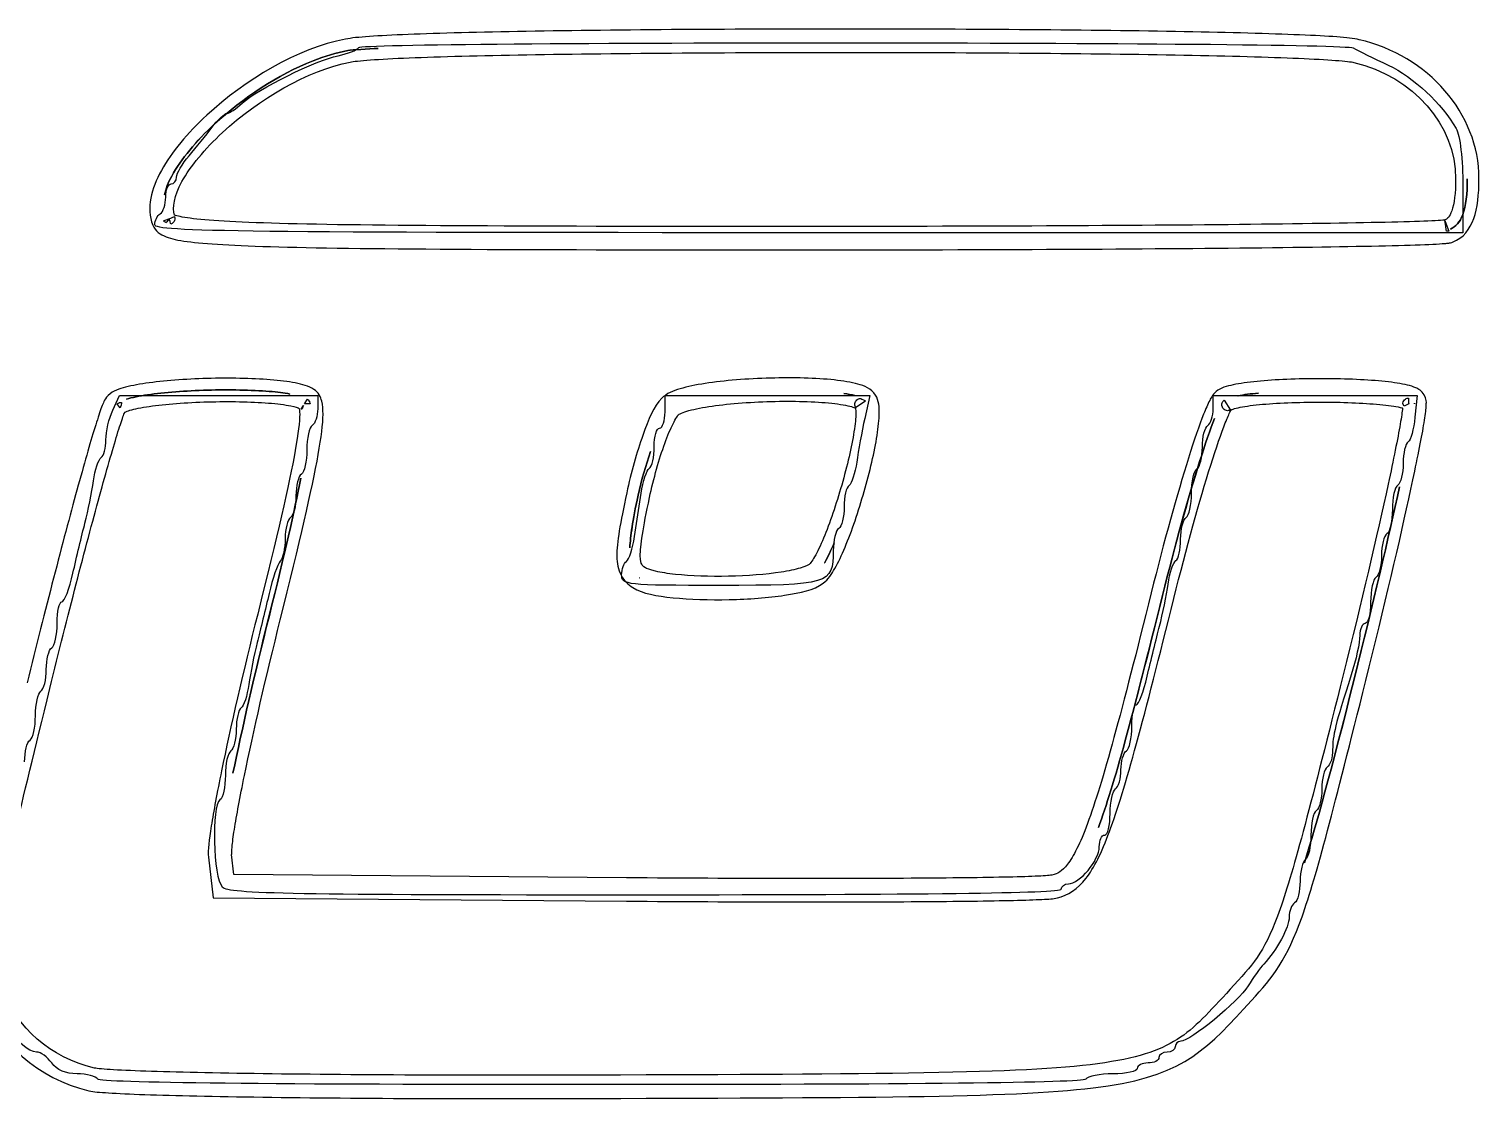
# Model space of a CAD drawing. Extents: x 2 to 137, y 5 to 30.
# Drawn here: x 104.2 to 137.05, y 5.36 to 29.61 of the extents above; entities that cross this region are included whole.
import ezdxf

# ---------------------------------------------------------------- set-up
doc = ezdxf.new("R2010")
doc.units = 0
doc.layers.get('0').update_dxf_attribs({"linetype": 'CONTINUOUS'})

msp = doc.modelspace()

# ---------------------------------------------------------------- linework, layer by layer
at = {"color": 7}
for p, q in [((122.945467, 29.610079), (122.945467, 29.610077)), ((112.117188, 29.172376), (112.117188, 29.172376)), ((122.945467, 29.080912), (122.945467, 29.080907)), ((136.689499, 26.041537), (136.689499, 24.99466)), ((136.789583, 26.218038), (136.789583, 26.218038)), ((107.253402, 25.263574), (107.374325, 25.310083)), ((107.37696, 25.311104), (107.500415, 25.358659)), ((107.50822, 25.303353), (107.5015, 25.269246)), ((107.50822, 25.326091), (107.508749, 25.316273)), ((107.508749, 25.316273), (107.50822, 25.303353)), ((107.054793, 25.171852), (107.054793, 25.171851)), ((107.445691, 25.199999), (107.41882, 25.187598)), ((107.492715, 25.250125), (107.445691, 25.199999)), ((107.5015, 25.269246), (107.492715, 25.250125)), ((136.689499, 24.99466), (121.872147, 24.99466)), ((136.27952, 25.268724), (136.279538, 25.268742)), ((136.279538, 25.268742), (136.371005, 25.031547)), ((108.239412, 21.691175), (108.239388, 21.691171)), ((121.000882, 21.699966), (121.000882, 21.699966)), ((108.246622, 21.426588), (108.246622, 21.426588)), ((108.246622, 21.426588), (108.246622, 21.426588)), ((132.058593, 21.360428), (132.058606, 21.360442)), ((106.101811, 20.972804), (106.255518, 21.303774)), ((106.255518, 21.303774), (108.49964, 21.304726)), ((106.263289, 21.149086), (106.263281, 21.149097)), ((108.253882, 21.162005), (108.253858, 21.162009)), ((108.49964, 21.304726), (110.743762, 21.305679)), ((110.372596, 20.999237), (110.422716, 21.077786)), ((110.445531, 21.114463), (110.514186, 21.222479)), ((110.555553, 21.175971), (110.555527, 21.175971)), ((110.743762, 21.305679), (110.743762, 21.005522)), ((118.613558, 20.936796), (118.613558, 21.305693)), ((118.613558, 21.305693), (120.933393, 21.305693)), ((120.933393, 21.305693), (123.25323, 21.305693)), ((121.015339, 21.170804), (121.015353, 21.170803)), ((122.664358, 21.351646), (122.664347, 21.351658)), ((123.15734, 21.17597), (122.932547, 21.037477)), ((123.046233, 21.235932), (123.046236, 21.235915)), ((123.25323, 21.305693), (123.136761, 20.783089)), ((131.033083, 21.005522), (131.033083, 21.305679)), ((131.033083, 21.305679), (133.341938, 21.305679)), ((131.279262, 21.200246), (131.420854, 20.977004)), ((131.281868, 21.201784), (131.281908, 21.201807)), ((133.341938, 21.305679), (135.65079, 21.305679)), ((135.360214, 21.063832), (135.331274, 21.119125)), ((135.453218, 21.247799), (135.453231, 21.2478)), ((135.595328, 21.113439), (135.595857, 21.13101)), ((135.65079, 21.305679), (135.603811, 20.813046)), ((123.465849, 20.902587), (123.465849, 20.903116)), ((131.060216, 20.782196), (131.060216, 20.782196)), ((118.280635, 20.033919), (118.280635, 20.033919)), ((110.361738, 19.430339), (110.361738, 19.430339)), ((117.92426, 18.107816), (118.073202, 19.093083)), ((135.253759, 19.238102), (135.253759, 19.238102)), ((122.447809, 17.970996), (122.447823, 17.970996)), ((117.522543, 17.66352), (117.522543, 17.662991)), ((117.629834, 17.240571), (117.629834, 17.240571)), ((118.028971, 17.177246), (118.028971, 17.177246)), ((108.269371, 10.840675), (108.375826, 9.923935)), ((108.847128, 10.448968), (108.79442, 10.90217)), ((117.741676, 10.377137), (108.847128, 10.448968)), ((108.375826, 9.923935), (117.737528, 9.847971)), ((105.763655, 5.812015), (105.763655, 5.812028))]:
    msp.add_line(p, q, dxfattribs=at)
for points in [[(122.945467, 29.610077), (120.268897, 29.611373), (117.58486, 29.593887), (115.469956, 29.55685)], [(130.374472, 29.549618), (128.290688, 29.588704), (125.622037, 29.608774), (122.945467, 29.610079)], [(111.37718, 29.3827), (110.273753, 29.169524), (109.100205, 28.460143), (108.229569, 27.655158)], [(112.795698, 29.48657), (112.094036, 29.458268), (111.622433, 29.430082), (111.37718, 29.3827)], [(111.67582, 29.191373), (111.767011, 29.338926), (133.927503, 29.330891), (134.201117, 29.183205)], [(115.469956, 29.55685), (114.412488, 29.538332), (113.497667, 29.514885), (112.795698, 29.48657)], [(132.990849, 29.476754), (132.312045, 29.505756), (131.416372, 29.530074), (130.374472, 29.549618)], [(134.335986, 29.369267), (134.105433, 29.422471), (133.669122, 29.447774), (132.990849, 29.476754)], [(137.054167, 26.218038), (137.054167, 27.69898), (135.903176, 29.007616), (134.335986, 29.369267)], [(109.03494, 27.931272), (109.374517, 28.247636), (110.715629, 28.911392), (111.207442, 29.006506)], [(110.639759, 28.888673), (110.905348, 28.993154), (111.170514, 29.073572), (111.427824, 29.123284)], [(111.427308, 29.122767), (111.169987, 29.073054), (110.905322, 28.993142), (110.639759, 28.888673)], [(111.207442, 29.006506), (111.428649, 29.049287), (111.639419, 29.132477), (111.67582, 29.191373)], [(112.117188, 29.172376), (111.884648, 29.15585), (111.527069, 29.14204), (111.427308, 29.122767)], [(111.427824, 29.123284), (111.527235, 29.14249), (111.884621, 29.155947), (112.117188, 29.172376)], [(111.477949, 28.863355), (111.619787, 28.890756), (112.122056, 28.929895), (112.816886, 28.957922)], [(112.816886, 28.957922), (113.512044, 28.985962), (114.423722, 29.009209), (115.47874, 29.027686)], [(115.47874, 29.027686), (117.588742, 29.064638), (120.271392, 29.082216), (122.945467, 29.080912)], [(122.945467, 29.080907), (125.619542, 29.07961), (128.285923, 29.059439), (130.364653, 29.020446)], [(130.364653, 29.020446), (131.404032, 29.000948), (132.296591, 28.97679), (132.968111, 28.948098)], [(132.968111, 28.948098), (133.303592, 28.933766), (133.58821, 28.917338), (133.803718, 28.900556)], [(134.201117, 29.183205), (134.318552, 29.119817), (134.677822, 28.943832), (134.999492, 28.792127)], [(110.639759, 28.888673), (109.843065, 28.575264), (109.039385, 28.043331), (108.409404, 27.460853)], [(108.409404, 27.460853), (109.039382, 28.043327), (109.842991, 28.57523), (110.639759, 28.888673)], [(108.589239, 27.266553), (109.397305, 28.01369), (110.525515, 28.679349), (111.477949, 28.863355)], [(133.803718, 28.900556), (134.019229, 28.883774), (134.173246, 28.864453), (134.216098, 28.854564)], [(134.216098, 28.854564), (135.565983, 28.543065), (136.525, 27.421766), (136.525, 26.218038)], [(134.999492, 28.792127), (135.563676, 28.526051), (136.21612, 27.916729), (136.535792, 27.357368)], [(108.687674, 27.699903), (108.74208, 27.699903), (108.898351, 27.804019), (109.03494, 27.931272)], [(108.229569, 27.655158), (107.794216, 27.252629), (107.435179, 26.825328), (107.204825, 26.406655)], [(108.352418, 27.385198), (108.482403, 27.558286), (108.633268, 27.699903), (108.687674, 27.699903)], [(107.436335, 26.27953), (107.647092, 26.662582), (107.98946, 27.072573), (108.409404, 27.460853)], [(108.409404, 27.460853), (107.989455, 27.072568), (107.647629, 26.662107), (107.436854, 26.279013)], [(107.668364, 26.151892), (107.859005, 26.498389), (108.185167, 26.89295), (108.589239, 27.266553)], [(107.83152, 26.739629), (107.988031, 26.921604), (108.222436, 27.21211), (108.352418, 27.385198)], [(136.535792, 27.357368), (136.625661, 27.200117), (136.689499, 26.653617), (136.689499, 26.041537)], [(107.546807, 26.255057), (107.546889, 26.339596), (107.675011, 26.557653), (107.83152, 26.739629)], [(107.204825, 26.406655), (106.974659, 25.988313), (106.857924, 25.555376), (107.006387, 25.168487)], [(107.271489, 25.851649), (107.310465, 25.989636), (107.353875, 26.129652), (107.436335, 26.27953)], [(107.436854, 26.279013), (107.354328, 26.129019), (107.310552, 25.989506), (107.271489, 25.851649)], [(107.300726, 25.801194), (107.300726, 25.96628), (107.356058, 26.10135), (107.423691, 26.10135)], [(107.423691, 26.10135), (107.491321, 26.10135), (107.546722, 26.170519), (107.546807, 26.255057)], [(107.499383, 25.395349), (107.451297, 25.561936), (107.488561, 25.8251), (107.668364, 26.151892)], [(136.525, 26.218038), (136.525, 25.890175), (136.489522, 25.643986), (136.436634, 25.494051)], [(136.685713, 25.406201), (136.755391, 25.603729), (136.789583, 25.871941), (136.789583, 26.218038)], [(136.789583, 26.218038), (136.789583, 25.872024), (136.755857, 25.603069), (136.686232, 25.405684)], [(136.935311, 25.317834), (137.020604, 25.559637), (137.054167, 25.855278), (137.054167, 26.218038)], [(107.177758, 25.42504), (107.245391, 25.466838), (107.300726, 25.636107), (107.300726, 25.801194)], [(107.054793, 25.171851), (107.054793, 25.269307), (107.110128, 25.383241), (107.177758, 25.42504)], [(107.374325, 25.310083), (107.371071, 25.305797), (107.323221, 25.243278), (107.307145, 25.222233)], [(107.41882, 25.187598), (107.41882, 25.187598), (107.377989, 25.308081), (107.37696, 25.311104)], [(107.856983, 25.320935), (107.673166, 25.345727), (107.55299, 25.375063), (107.499383, 25.395349)], [(107.500415, 25.358659), (107.500523, 25.358368), (107.500288, 25.358491), (107.500415, 25.35813)], [(107.500415, 25.35813), (107.500944, 25.356542), (107.503061, 25.349832), (107.503061, 25.349861)], [(107.503061, 25.349861), (107.50305, 25.349891), (107.50822, 25.326073), (107.50822, 25.326091)], [(109.880633, 25.204146), (108.862982, 25.231857), (108.227302, 25.27099), (107.856983, 25.320935)], [(136.436634, 25.494051), (136.383898, 25.344553), (136.336963, 25.306805), (136.279538, 25.283728)], [(136.405112, 25.071855), (136.522201, 25.133235), (136.624549, 25.232803), (136.685713, 25.406201)], [(136.686232, 25.405684), (136.624912, 25.231858), (136.52305, 25.133449), (136.405112, 25.071855)], [(136.466088, 24.784534), (136.693981, 24.871985), (136.849123, 25.073503), (136.935311, 25.317834)], [(107.006387, 25.168487), (107.06036, 25.027837), (107.185275, 24.948979), (107.308695, 24.901837)], [(121.872147, 24.99466), (109.05286, 24.99466), (107.054793, 25.018555), (107.054793, 25.171852)], [(107.307145, 25.222233), (107.293254, 25.236362), (107.259533, 25.247593), (107.253402, 25.263574)], [(121.678361, 25.135417), (115.489678, 25.135417), (111.915985, 25.148723), (109.880633, 25.204146)], [(131.87929, 25.182443), (129.217663, 25.15335), (125.602947, 25.135417), (121.678361, 25.135417)], [(135.075993, 25.233602), (134.303318, 25.21446), (133.210091, 25.196989), (131.87929, 25.182443)], [(135.982914, 25.263575), (135.768514, 25.253325), (135.462322, 25.243173), (135.075993, 25.233602)], [(136.231995, 25.278561), (136.175036, 25.273695), (136.090171, 25.268702), (135.982914, 25.263575)], [(136.279538, 25.283728), (136.267182, 25.282273), (136.253821, 25.280426), (136.231995, 25.278561)], [(136.319826, 25.026361), (136.319826, 25.026361), (136.282692, 25.249768), (136.27952, 25.268724)], [(136.358066, 25.028954), (136.356214, 25.028843), (136.319826, 25.026361), (136.319826, 25.026361)], [(136.359125, 25.028954), (136.3589, 25.028884), (136.358331, 25.029018), (136.358066, 25.028954)], [(136.365316, 25.030515), (136.366374, 25.030806), (136.358966, 25.028928), (136.359125, 25.028954)], [(136.371005, 25.031547), (136.368174, 25.030462), (136.367221, 25.03123), (136.365316, 25.030515)], [(107.308695, 24.901837), (107.431126, 24.855073), (107.581091, 24.824148), (107.786702, 24.796417)], [(107.786702, 24.796417), (108.198838, 24.740832), (108.841233, 24.702886), (109.866163, 24.674978)], [(109.866163, 24.674978), (111.916046, 24.619161), (115.488934, 24.60625), (121.678361, 24.60625)], [(121.678361, 24.60625), (125.604564, 24.60625), (129.221018, 24.624152), (131.885489, 24.653275)], [(131.885489, 24.653275), (133.21773, 24.667835), (134.311295, 24.685184), (135.088395, 24.704435)], [(135.088395, 24.704435), (135.477009, 24.714063), (135.786453, 24.724321), (136.008237, 24.734924)], [(136.008237, 24.734924), (136.118997, 24.740221), (136.207937, 24.745563), (136.276953, 24.751461)], [(136.276953, 24.751461), (136.310859, 24.754358), (136.339921, 24.756922), (136.367388, 24.760763)], [(136.367388, 24.760763), (136.386014, 24.763356), (136.423683, 24.768259), (136.466088, 24.784534)], [(108.239388, 21.691171), (107.739474, 21.677141), (107.2481, 21.640674), (106.853426, 21.583168)], [(109.670331, 21.662753), (109.246395, 21.696936), (108.7393, 21.705206), (108.239412, 21.691175)], [(121.000882, 21.699966), (120.481008, 21.685901), (119.956823, 21.645135), (119.525005, 21.578527)], [(122.445756, 21.657592), (122.033961, 21.701782), (121.520736, 21.714033), (121.000882, 21.699966)], [(133.543799, 21.686004), (133.040287, 21.688015), (132.528678, 21.671057), (132.105127, 21.633294)], [(134.930795, 21.621925), (134.541302, 21.663245), (134.047333, 21.684012), (133.543799, 21.686004)], [(106.338211, 21.477748), (106.202165, 21.437503), (106.061272, 21.395161), (105.958391, 21.264841)], [(106.853426, 21.583168), (106.656105, 21.554416), (106.482584, 21.520455), (106.338211, 21.477748)], [(108.246622, 21.426588), (107.754608, 21.412777), (107.270812, 21.376412), (106.891667, 21.321168)], [(106.891667, 21.321685), (107.270931, 21.376946), (107.75469, 21.41278), (108.246622, 21.426588)], [(108.246622, 21.426588), (108.738583, 21.440397), (109.238235, 21.432287), (109.648604, 21.399199)], [(109.649122, 21.398683), (109.238783, 21.43177), (108.738617, 21.440397), (108.246622, 21.426588)], [(109.648604, 21.399199), (109.827682, 21.384761), (109.979751, 21.363414), (110.116792, 21.339255)], [(110.116792, 21.339255), (109.979748, 21.363298), (109.827915, 21.384266), (109.649122, 21.398683)], [(110.236706, 21.589889), (110.073554, 21.622107), (109.882313, 21.645661), (109.670331, 21.662753)], [(110.65632, 21.445712), (110.536122, 21.522129), (110.397891, 21.558062), (110.236706, 21.589889)], [(110.83667, 21.178028), (110.812964, 21.269388), (110.76319, 21.377766), (110.65632, 21.445712)], [(118.953463, 21.45657), (118.794289, 21.408536), (118.651316, 21.355964), (118.538501, 21.243146)], [(119.525005, 21.578527), (119.309145, 21.54523), (119.116089, 21.505645), (118.953463, 21.45657)], [(122.983191, 21.563024), (122.831913, 21.605908), (122.651441, 21.635519), (122.445756, 21.657592)], [(123.382648, 21.315494), (123.28562, 21.472491), (123.125415, 21.522706), (122.983191, 21.563024)], [(131.137229, 21.424004), (131.030025, 21.356041), (130.989202, 21.262111), (130.952743, 21.191977)], [(131.543922, 21.559396), (131.387413, 21.529168), (131.254971, 21.49865), (131.137229, 21.424004)], [(132.105127, 21.633294), (131.893352, 21.61441), (131.703352, 21.59019), (131.543922, 21.559396)], [(132.058606, 21.360442), (131.885036, 21.343303), (131.720804, 21.323949), (131.594034, 21.299464)], [(131.594537, 21.299967), (131.721357, 21.324462), (131.885351, 21.343341), (132.058593, 21.360428)], [(135.431541, 21.542343), (135.293026, 21.576465), (135.125275, 21.601293), (134.930795, 21.621925)], [(135.623776, 21.478264), (135.564491, 21.505225), (135.500867, 21.525264), (135.431541, 21.542343)], [(135.813946, 21.322718), (135.759031, 21.411571), (135.675576, 21.454708), (135.623776, 21.478264)], [(105.889145, 21.140817), (105.871814, 21.101075), (105.854048, 21.055411), (105.834368, 21.000774)], [(105.958391, 21.264841), (105.921876, 21.2186), (105.903842, 21.174567), (105.889145, 21.140817)], [(106.204369, 21.11963), (106.213233, 21.127819), (106.233815, 21.132939), (106.24416, 21.139784)], [(106.271549, 21.022995), (106.269697, 21.025683), (106.215961, 21.102915), (106.204369, 21.11963)], [(106.24416, 21.139784), (106.249081, 21.143046), (106.257945, 21.146049), (106.263289, 21.149086)], [(106.263281, 21.149097), (106.271933, 21.148409), (106.303085, 21.145993), (106.303072, 21.145996)], [(106.271549, 21.024556), (106.271512, 21.024413), (106.271579, 21.023128), (106.271549, 21.022995)], [(106.303072, 21.145996), (106.303072, 21.145996), (106.27465, 21.036542), (106.271549, 21.024556)], [(106.41366, 21.224533), (106.538908, 21.261583), (106.702024, 21.294052), (106.891667, 21.321685)], [(106.891667, 21.321168), (106.702177, 21.293558), (106.539226, 21.261678), (106.41366, 21.224533)], [(106.489132, 20.970802), (106.593711, 21.001739), (106.748072, 21.033188), (106.929931, 21.059686)], [(106.929931, 21.059686), (107.293476, 21.112657), (107.770022, 21.148424), (108.253882, 21.162005)], [(108.253858, 21.162009), (108.737736, 21.17559), (109.230713, 21.167126), (109.627416, 21.135137)], [(109.627416, 21.135137), (109.825867, 21.119135), (110.000852, 21.09732), (110.133847, 21.071058)], [(110.133847, 21.071058), (110.239376, 21.05022), (110.296, 21.025271), (110.326599, 21.013181)], [(110.422716, 21.077786), (110.406762, 21.042331), (110.384463, 20.99356), (110.384476, 20.993554)], [(110.571105, 21.11963), (110.571105, 21.11963), (110.457641, 21.114987), (110.445531, 21.114463)], [(110.514186, 21.222479), (110.514344, 21.222372), (110.51445, 21.222584), (110.514715, 21.222479)], [(110.514715, 21.222479), (110.514937, 21.222334), (110.514979, 21.222109), (110.515244, 21.22195)], [(110.515244, 21.22195), (110.541305, 21.205186), (110.555389, 21.171315), (110.568989, 21.131)], [(110.555527, 21.175971), (110.55685, 21.173378), (110.559178, 21.168166), (110.559151, 21.168218)], [(110.56484, 21.151682), (110.561559, 21.159194), (110.55804, 21.171494), (110.555553, 21.175971)], [(110.559151, 21.168218), (110.559136, 21.16825), (110.564337, 21.155278), (110.564311, 21.155299)], [(110.564311, 21.155299), (110.564311, 21.155301), (110.56484, 21.152322), (110.56484, 21.151682)], [(110.568989, 21.131), (110.569782, 21.126115), (110.571105, 21.119625), (110.571105, 21.11963)], [(110.865092, 20.879855), (110.86615, 20.990327), (110.860329, 21.086807), (110.83667, 21.178028)], [(118.538501, 21.243146), (118.358005, 21.062652), (118.244136, 20.775366), (118.109587, 20.400821)], [(119.106413, 20.950146), (119.232185, 20.9881), (119.405813, 21.024747), (119.605605, 21.055566)], [(119.605605, 21.055566), (120.00529, 21.117217), (120.513697, 21.157231), (121.015339, 21.170804)], [(121.015353, 21.170803), (121.516997, 21.184377), (122.014194, 21.17128), (122.389429, 21.131012)], [(122.389429, 21.131012), (122.576884, 21.110896), (122.735562, 21.08334), (122.839014, 21.054015)], [(122.664347, 21.351658), (122.74704, 21.337423), (122.846812, 21.326919), (122.910843, 21.308766)], [(122.911373, 21.308237), (122.847272, 21.326409), (122.747167, 21.337351), (122.664358, 21.351646)], [(122.839014, 21.054015), (122.879001, 21.04268), (122.90607, 21.02889), (122.928414, 21.017324)], [(122.910843, 21.308766), (122.911108, 21.308669), (122.911018, 21.308343), (122.911373, 21.308237)], [(122.913418, 21.106744), (122.913418, 21.106709), (122.919106, 21.144495), (122.919106, 21.144467)], [(122.919609, 21.064885), (122.919641, 21.064788), (122.913418, 21.106812), (122.913418, 21.106744)], [(122.919106, 21.144467), (122.919098, 21.14444), (122.94239, 21.188413), (122.942363, 21.188392)], [(122.920138, 21.063324), (122.920072, 21.063493), (122.919609, 21.064885), (122.919609, 21.064885)], [(122.921197, 21.060731), (122.920403, 21.063007), (122.920138, 21.063219), (122.920138, 21.063324)], [(122.925324, 21.050913), (122.923472, 21.055022), (122.922228, 21.058054), (122.921197, 21.060731)], [(122.932547, 21.037477), (122.932605, 21.037385), (122.928049, 21.045529), (122.925324, 21.050913)], [(122.942363, 21.188392), (122.942347, 21.188372), (122.981662, 21.221479), (122.981638, 21.221465)], [(122.981638, 21.221465), (122.981614, 21.221452), (123.018878, 21.234909), (123.018844, 21.234901)], [(123.018844, 21.234901), (123.018804, 21.234892), (123.033237, 21.235483), (123.046233, 21.235932)], [(123.046236, 21.235915), (123.079399, 21.217664), (123.137541, 21.208008), (123.15734, 21.17597)], [(123.465849, 20.903116), (123.467172, 21.042398), (123.464526, 21.18287), (123.382648, 21.315494)], [(130.952743, 21.191977), (130.909158, 21.108123), (130.863742, 21.004523), (130.814252, 20.879334)], [(131.229624, 21.112388), (131.229608, 21.112291), (131.233037, 21.129255), (131.234783, 21.134607)], [(131.230153, 21.072597), (131.230166, 21.072523), (131.229624, 21.112485), (131.229624, 21.112388)], [(131.256003, 21.012652), (131.25604, 21.012602), (131.230153, 21.07267), (131.230153, 21.072597)], [(131.234783, 21.134607), (131.235842, 21.137711), (131.236371, 21.139582), (131.237429, 21.141841)], [(131.237429, 21.141841), (131.247616, 21.157047), (131.255871, 21.186238), (131.278773, 21.200752)], [(131.278773, 21.200752), (131.279302, 21.201175), (131.281154, 21.201361), (131.281868, 21.201784)], [(131.281908, 21.201807), (131.281379, 21.201437), (131.280056, 21.200643), (131.279262, 21.200246)], [(131.482952, 20.999743), (131.524013, 21.01275), (131.580223, 21.027597), (131.6447, 21.040051)], [(131.588346, 21.297903), (131.591256, 21.298459), (131.5916, 21.299411), (131.594537, 21.299967)], [(131.594034, 21.299464), (131.591918, 21.299041), (131.590568, 21.298353), (131.588346, 21.297903)], [(131.6447, 21.040051), (131.776944, 21.065593), (131.952407, 21.088386), (132.152162, 21.106196)], [(132.152162, 21.106196), (132.551966, 21.141844), (133.051759, 21.158777), (133.541741, 21.15684)], [(133.541741, 21.15684), (134.031699, 21.154908), (134.513881, 21.133654), (134.874992, 21.095345)], [(134.874992, 21.095345), (135.055351, 21.076213), (135.207079, 21.051884), (135.305456, 21.027648)], [(135.305456, 21.027648), (135.31379, 21.025584), (135.314849, 21.024587), (135.322522, 21.022481)], [(135.331274, 21.134627), (135.331271, 21.134606), (135.347811, 21.183221), (135.347811, 21.183203)], [(135.331274, 21.119125), (135.331316, 21.126737), (135.331277, 21.134638), (135.331274, 21.134627)], [(135.347811, 21.183203), (135.3478, 21.183185), (135.387104, 21.225074), (135.387085, 21.225061)], [(135.462015, 21.117058), (135.462023, 21.117031), (135.383598, 21.076093), (135.360214, 21.063832)], [(135.387085, 21.225061), (135.387067, 21.225048), (135.428456, 21.244188), (135.428426, 21.244182)], [(135.428426, 21.244182), (135.4284, 21.244176), (135.447106, 21.246905), (135.453218, 21.247799)], [(135.453231, 21.2478), (135.453424, 21.244792), (135.462015, 21.117058), (135.462015, 21.117058)], [(135.596387, 21.126874), (135.596384, 21.123522), (135.595328, 21.117045), (135.595328, 21.113439)], [(135.595857, 21.13101), (135.595664, 21.127147), (135.596387, 21.132042), (135.596387, 21.126874)], [(135.86097, 21.126865), (135.860975, 21.13013), (135.869278, 21.233163), (135.813946, 21.322718)], [(135.851657, 20.982688), (135.857266, 21.035662), (135.860891, 21.082197), (135.86097, 21.126865)], [(105.834368, 21.000774), (105.795143, 20.891888), (105.748389, 20.748855), (105.694324, 20.57341)], [(105.948104, 20.30471), (105.948104, 20.490128), (106.017272, 20.790771), (106.101811, 20.972804)], [(106.200784, 20.417864), (106.253418, 20.588667), (106.298172, 20.725478), (106.33256, 20.82094)], [(106.33256, 20.82094), (106.348779, 20.865995), (106.362175, 20.900013), (106.371834, 20.922743)], [(106.371834, 20.922743), (106.373951, 20.923854), (106.374666, 20.924648), (106.376994, 20.925844)], [(106.376994, 20.925844), (106.40287, 20.9392), (106.441573, 20.956734), (106.489132, 20.970802)], [(110.335912, 20.88554), (110.334324, 20.718699), (110.303056, 20.443538), (110.235659, 20.062851)], [(110.326599, 21.013181), (110.330885, 20.986474), (110.336573, 20.951666), (110.335912, 20.88554)], [(110.384476, 20.993554), (110.384495, 20.993546), (110.37511, 20.997922), (110.372596, 20.999237)], [(110.743762, 21.005522), (110.743762, 20.840435), (110.688427, 20.671166), (110.620797, 20.629368)], [(110.75657, 19.97035), (110.826479, 20.365221), (110.862798, 20.657205), (110.865092, 20.879855)], [(118.490593, 20.567899), (118.558225, 20.567899), (118.613558, 20.733903), (118.613558, 20.936796)], [(118.795318, 20.667475), (118.853281, 20.784264), (118.917424, 20.873811), (118.912624, 20.869013)], [(118.912624, 20.869013), (118.8945, 20.850879), (118.92326, 20.875868), (118.959135, 20.893302)], [(118.959135, 20.893302), (118.994999, 20.910735), (119.045641, 20.931807), (119.106413, 20.950146)], [(122.936669, 20.908804), (122.935346, 20.803596), (122.921059, 20.655491), (122.894294, 20.485057)], [(122.928414, 21.017324), (122.932674, 20.989433), (122.937146, 20.953528), (122.936669, 20.908804)], [(123.136761, 20.783089), (123.072705, 20.495657), (122.991287, 20.052634), (122.955836, 19.798593)], [(123.417272, 20.402359), (123.446617, 20.589194), (123.464291, 20.756881), (123.465849, 20.902587)], [(130.814252, 20.879334), (130.715351, 20.629169), (130.599667, 20.292625), (130.472154, 19.887664)], [(130.72432, 19.808096), (130.850664, 20.209344), (130.965236, 20.541949), (131.060216, 20.782196)], [(131.060216, 20.782196), (130.96522, 20.541909), (130.851172, 20.209318), (130.724836, 19.808096)], [(130.910118, 20.629368), (130.977748, 20.671166), (131.033083, 20.840435), (131.033083, 21.005522)], [(131.31233, 20.970794), (131.312396, 20.970768), (131.255963, 21.012702), (131.256003, 21.012652)], [(131.306208, 20.685033), (131.351584, 20.799811), (131.392287, 20.890973), (131.421963, 20.948066)], [(131.357804, 20.961492), (131.357899, 20.96149), (131.312264, 20.970818), (131.31233, 20.970794)], [(131.384156, 20.964084), (131.384281, 20.964107), (131.357698, 20.961492), (131.357804, 20.961492)], [(131.398629, 20.967701), (131.394899, 20.966537), (131.384024, 20.964061), (131.384156, 20.964084)], [(131.413102, 20.972869), (131.410112, 20.971493), (131.406117, 20.97004), (131.398629, 20.967701)], [(131.420854, 20.977004), (131.422971, 20.978353), (131.425061, 20.978353), (131.413102, 20.972869)], [(131.421963, 20.948066), (131.429874, 20.963275), (131.439028, 20.975016), (131.447813, 20.986824)], [(131.447813, 20.986824), (131.459269, 20.991705), (131.459666, 20.992369), (131.482952, 20.999743)], [(135.322522, 21.022481), (135.312997, 20.936237), (135.296116, 20.814606), (135.268777, 20.657129)], [(135.603811, 20.813046), (135.577961, 20.542097), (135.507341, 20.289826), (135.446855, 20.252443)], [(135.789644, 20.566175), (135.819343, 20.7373), (135.840343, 20.875659), (135.851657, 20.982688)], [(105.694324, 20.57341), (105.586194, 20.222507), (105.448994, 19.741978), (105.290215, 19.16316)], [(105.800292, 19.0226), (105.958201, 19.598229), (106.095501, 20.076203), (106.200784, 20.417864)], [(110.620797, 20.629368), (110.553164, 20.58757), (110.497829, 20.338564), (110.497829, 20.076023)], [(118.109587, 20.400821), (117.973996, 20.023381), (117.842721, 19.563324), (117.744751, 19.101675)], [(118.367627, 20.144777), (118.367627, 20.377494), (118.422962, 20.567899), (118.490593, 20.567899)], [(118.607734, 20.221507), (118.670181, 20.395347), (118.737359, 20.550685), (118.795318, 20.667475)], [(122.894294, 20.485057), (122.840689, 20.143739), (122.739528, 19.708365), (122.615759, 19.275829)], [(123.124267, 19.130602), (123.25273, 19.579538), (123.358585, 20.028671), (123.417272, 20.402359)], [(130.787153, 20.137506), (130.787153, 20.366232), (130.842486, 20.58757), (130.910118, 20.629368)], [(130.977029, 19.728503), (131.102227, 20.126119), (131.215318, 20.455131), (131.306208, 20.685033)], [(135.268777, 20.657129), (135.211645, 20.327927), (135.117726, 19.860531), (134.995409, 19.293904)], [(135.512143, 19.182281), (135.635333, 19.752955), (135.730266, 20.224032), (135.789644, 20.566175)], [(105.838128, 19.899616), (105.898614, 19.936999), (105.948104, 20.119291), (105.948104, 20.30471)], [(110.235659, 20.062851), (110.100808, 19.301157), (109.824959, 18.106742), (109.38455, 16.353517)], [(110.497829, 20.076023), (110.497829, 19.813481), (110.442497, 19.564476), (110.374864, 19.522678)], [(118.257651, 19.653685), (118.318137, 19.691068), (118.367627, 19.912059), (118.367627, 20.144777)], [(118.262019, 18.992125), (118.354787, 19.429279), (118.481697, 19.870654), (118.607734, 20.221507)], [(130.664185, 19.645643), (130.731818, 19.687442), (130.787153, 19.90878), (130.787153, 20.137506)], [(135.446855, 20.252443), (135.386368, 20.21506), (135.336878, 19.997335), (135.336878, 19.768609)], [(105.66369, 19.369755), (105.699145, 19.623796), (105.777639, 19.862233), (105.838128, 19.899616)], [(109.897709, 16.224842), (110.339211, 17.982414), (110.616727, 19.180437), (110.75657, 19.97035)], [(118.003132, 19.046899), (118.077607, 19.397838), (118.180273, 19.723215), (118.280635, 20.033919)], [(118.280635, 20.033919), (118.180329, 19.723371), (118.078104, 19.397755), (118.003651, 19.046899)], [(122.955836, 19.798593), (122.920382, 19.544553), (122.841888, 19.306116), (122.781399, 19.268732)], [(130.472154, 19.887664), (130.21713, 19.077753), (129.916251, 17.997711), (129.628276, 16.836687)], [(129.884577, 16.772622), (130.17141, 17.92904), (130.47163, 19.005587), (130.72432, 19.808096)], [(130.724836, 19.808096), (130.472143, 19.00558), (130.171928, 17.929551), (129.885096, 16.773139)], [(130.141422, 16.709049), (130.427095, 17.860791), (130.726651, 18.933342), (130.977029, 19.728503)], [(135.336878, 19.768609), (135.336878, 19.539883), (135.281543, 19.318545), (135.213913, 19.276747)], [(109.640852, 16.289445), (110.01248, 17.768849), (110.208502, 18.662204), (110.361738, 19.430339)], [(110.361738, 19.430339), (110.20856, 18.662142), (110.012951, 17.76815), (109.64137, 16.288928)], [(110.374864, 19.522678), (110.307234, 19.480879), (110.251899, 19.259541), (110.251899, 19.030815)], [(118.073202, 19.093083), (118.114162, 19.364031), (118.197164, 19.616302), (118.257651, 19.653685)], [(130.54122, 19.092298), (130.54122, 19.35484), (130.596555, 19.603845), (130.664185, 19.645643)], [(105.290215, 19.16316), (104.97262, 18.005424), (104.570826, 16.456677), (104.161601, 14.793918)], [(105.471558, 18.416001), (105.541778, 18.686525), (105.628239, 19.115715), (105.66369, 19.369755)], [(117.744751, 19.101675), (117.596819, 18.404574), (117.518217, 17.982544), (117.522543, 17.66352)], [(122.615759, 19.275829), (122.491995, 18.843326), (122.345072, 18.411603), (122.203898, 18.073318)], [(122.781399, 19.268732), (122.720912, 19.231349), (122.671422, 19.013624), (122.671422, 18.784898)], [(122.692253, 17.86918), (122.844761, 18.234622), (122.995793, 18.681623), (123.124267, 19.130602)], [(130.418255, 18.538953), (130.485885, 18.580751), (130.54122, 18.829757), (130.54122, 19.092298)], [(134.995409, 19.293904), (134.750789, 18.160715), (134.391411, 16.627828), (133.977383, 14.972721)], [(134.233666, 14.908651), (134.648279, 16.566092), (135.008244, 18.100766), (135.253759, 19.238102)], [(135.253759, 19.238102), (135.008247, 18.100768), (134.648795, 16.566093), (134.234185, 14.908651)], [(134.4905, 14.844561), (134.905702, 16.50437), (135.265747, 18.040859), (135.512143, 19.182281)], [(135.213913, 19.276747), (135.146283, 19.234948), (135.090948, 18.985943), (135.090948, 18.723402)], [(104.675813, 14.667311), (105.08407, 16.326124), (105.484454, 17.871263), (105.800292, 19.0226)], [(110.251899, 19.030815), (110.251899, 18.802089), (110.196564, 18.580751), (110.128934, 18.538953)], [(118.003651, 19.046899), (117.876309, 18.446839), (117.831238, 18.123808), (117.816582, 17.853691)], [(117.816582, 17.853691), (117.831267, 18.123611), (117.875836, 18.447041), (118.003132, 19.046899)], [(118.051696, 17.670242), (118.04876, 17.88629), (118.115691, 18.302594), (118.262019, 18.992125)], [(122.671422, 18.784898), (122.671422, 18.556172), (122.61609, 18.334834), (122.548457, 18.293036)], [(105.19932, 17.27857), (105.27883, 17.633632), (105.401338, 18.145477), (105.471558, 18.416001)], [(110.128934, 18.538953), (110.061301, 18.497155), (110.005969, 18.283618), (110.005969, 18.064427)], [(130.29529, 18.047091), (130.29529, 18.275817), (130.350625, 18.497155), (130.418255, 18.538953)], [(135.090948, 18.723402), (135.090948, 18.46086), (135.035613, 18.211855), (134.967983, 18.170056)], [(117.739811, 17.547214), (117.800297, 17.584597), (117.8833, 17.836868), (117.92426, 18.107816)], [(122.203898, 18.073318), (122.133312, 17.904174), (122.06392, 17.757985), (122.002875, 17.651122)], [(122.548457, 18.293036), (122.480827, 18.251237), (122.425492, 18.022681), (122.425492, 17.785133)], [(134.967983, 18.170056), (134.90035, 18.128258), (134.845018, 17.90692), (134.845018, 17.678194)], [(110.005969, 18.064427), (110.005969, 17.845235), (109.956462, 17.613329), (109.895958, 17.54908)], [(122.425492, 17.785133), (122.425492, 17.031839), (122.327112, 17.001897), (119.851998, 17.001897)], [(122.232319, 17.519861), (122.30181, 17.641509), (122.374393, 17.79507), (122.447809, 17.970996)], [(122.447823, 17.970996), (122.37444, 17.795207), (122.302122, 17.641131), (122.232849, 17.519861)], [(122.462293, 17.388589), (122.539837, 17.524337), (122.616053, 17.686586), (122.692253, 17.86918)], [(130.185313, 17.563256), (130.2458, 17.600639), (130.29529, 17.818365), (130.29529, 18.047091)], [(109.895958, 17.54908), (109.835453, 17.484831), (109.721642, 17.15559), (109.643048, 16.817435)], [(117.522543, 17.662991), (117.524924, 17.502644), (117.550361, 17.360402), (117.616076, 17.235627)], [(117.629834, 17.240571), (117.629834, 17.371842), (117.679324, 17.509831), (117.739811, 17.547214)], [(118.084769, 17.481623), (118.070032, 17.509592), (118.053167, 17.561596), (118.051696, 17.670242)], [(118.170553, 17.400491), (118.113575, 17.436562), (118.10074, 17.451298), (118.084769, 17.481623)], [(121.876786, 17.473872), (121.876256, 17.473448), (121.789825, 17.42943), (121.675763, 17.39584)], [(121.919161, 17.523481), (121.895031, 17.491746), (121.870952, 17.469396), (121.876786, 17.473872)], [(122.002875, 17.651122), (121.973028, 17.598871), (121.943286, 17.555216), (121.919161, 17.523481)], [(122.232849, 17.519861), (122.231526, 17.517585), (122.230467, 17.517453), (122.229224, 17.515209)], [(122.229224, 17.515209), (122.230282, 17.517035), (122.231341, 17.518009), (122.232319, 17.519861)], [(130.010876, 17.033395), (130.04633, 17.287436), (130.124827, 17.525873), (130.185313, 17.563256)], [(134.845018, 17.678194), (134.845018, 17.449468), (134.789683, 17.22813), (134.72205, 17.186332)], [(104.948085, 16.633), (105.006754, 16.633), (105.11981, 16.923506), (105.19932, 17.27857)], [(117.616076, 17.235627), (117.682539, 17.109423), (117.783348, 17.019332), (117.887377, 16.953474)], [(119.851998, 17.001897), (117.734334, 17.001897), (117.629834, 17.013121), (117.629834, 17.240571)], [(118.028971, 17.176717), (118.02886, 17.176788), (118.029082, 17.177167), (118.028971, 17.177246)], [(118.028971, 17.177246), (118.03003, 17.176505), (118.032464, 17.176426), (118.033628, 17.175685)], [(118.033628, 17.175685), (118.032834, 17.176241), (118.029844, 17.176161), (118.028971, 17.176717)], [(118.400512, 17.324527), (118.279402, 17.353209), (118.187023, 17.390064), (118.170553, 17.400491)], [(118.850098, 17.251146), (118.677312, 17.269193), (118.52162, 17.295844), (118.400512, 17.324527)], [(120.053124, 17.210322), (119.627089, 17.201074), (119.198356, 17.214772), (118.850098, 17.251146)], [(121.243749, 17.302822), (120.904495, 17.251634), (120.479143, 17.219567), (120.053124, 17.210322)], [(121.675763, 17.39584), (121.561704, 17.36225), (121.411627, 17.328153), (121.243749, 17.302822)], [(122.19926, 17.054243), (122.310618, 17.139697), (122.385979, 17.254997), (122.462293, 17.388589)], [(134.72205, 17.186332), (134.65442, 17.144533), (134.599085, 16.892262), (134.599085, 16.625729)], [(109.643048, 16.817435), (109.564453, 16.479279), (109.443446, 15.981269), (109.374146, 15.710745)], [(117.887377, 16.953474), (118.111582, 16.811535), (118.418388, 16.763863), (118.794816, 16.724547)], [(120.065022, 16.681139), (120.509705, 16.690788), (120.951427, 16.72388), (121.322312, 16.779841)], [(121.322312, 16.779841), (121.689895, 16.835304), (121.987614, 16.891829), (122.19926, 17.054243)], [(129.628276, 16.836687), (128.959377, 14.139905), (128.528818, 12.53608), (128.185471, 11.609616)], [(129.885096, 16.773139), (129.215721, 14.074447), (128.786295, 12.469595), (128.433505, 11.517646)], [(128.433505, 11.517646), (128.786303, 12.469616), (129.215205, 14.073935), (129.884577, 16.772622)], [(129.81708, 16.079641), (129.888218, 16.350165), (129.975425, 16.779355), (130.010876, 17.033395)], [(104.841413, 16.148395), (104.841413, 16.414928), (104.889414, 16.633), (104.948085, 16.633)], [(118.794816, 16.724547), (119.173794, 16.684964), (119.620361, 16.671488), (120.065022, 16.681139)], [(128.681562, 11.42565), (129.043642, 12.402668), (129.471595, 14.008535), (130.141422, 16.709049)], [(134.599085, 16.625729), (134.599085, 16.359196), (134.54375, 16.141124), (134.47612, 16.141124)], [(104.718448, 15.587793), (104.786078, 15.629591), (104.841413, 15.881862), (104.841413, 16.148395)], [(109.38455, 16.353517), (109.056736, 15.04854), (108.76757, 13.785772), (108.565476, 12.798695)], [(108.824882, 12.745992), (109.025928, 13.727961), (109.313917, 14.987961), (109.640852, 16.289445)], [(109.64137, 16.288928), (109.314483, 14.987631), (109.025928, 13.727909), (108.824882, 12.745992)], [(109.084322, 12.692758), (109.284323, 13.669615), (109.571655, 14.926862), (109.897709, 16.224842)], [(134.47612, 16.141124), (134.408489, 16.141124), (134.353427, 16.016621), (134.353763, 15.864452)], [(129.536851, 14.94221), (129.619841, 15.297273), (129.745944, 15.809117), (129.81708, 16.079641)], [(134.353763, 15.864452), (134.354028, 15.712282), (134.266191, 15.311106), (134.158419, 14.972951)], [(104.595483, 15.09593), (104.595483, 15.324656), (104.650815, 15.545994), (104.718448, 15.587793)], [(109.374146, 15.710745), (109.304847, 15.44022), (109.21914, 15.011031), (109.183689, 14.75699)], [(104.472515, 14.604068), (104.540148, 14.645866), (104.595483, 14.867204), (104.595483, 15.09593)], [(129.287281, 14.29664), (129.341557, 14.29664), (129.453865, 14.587146), (129.536851, 14.94221)], [(133.977383, 14.972721), (133.25884, 12.100273), (132.868929, 10.580432), (132.546463, 9.670719)], [(133.044591, 9.493983), (133.383861, 10.451107), (133.771714, 11.971138), (134.4905, 14.844561)], [(134.234185, 14.908651), (133.668302, 12.646479), (133.391135, 11.673722), (133.101437, 10.715108)], [(133.101437, 10.715108), (133.391, 11.673692), (133.667839, 12.646697), (134.233666, 14.908651)], [(134.158419, 14.972951), (133.795386, 13.833887), (133.738326, 13.60403), (133.738326, 13.280701)], [(103.481055, 9.45936), (103.63069, 10.369697), (103.994291, 11.898166), (104.675813, 14.667311)], [(104.34955, 14.050723), (104.34955, 14.313264), (104.404885, 14.56227), (104.472515, 14.604068)], [(109.183689, 14.75699), (109.148237, 14.50295), (109.06974, 14.264513), (109.009254, 14.227129)], [(109.009254, 14.227129), (108.948768, 14.189747), (108.899277, 13.972021), (108.899277, 13.743295)], [(129.188599, 13.812035), (129.188599, 14.078568), (129.233007, 14.29664), (129.287281, 14.29664)], [(104.226585, 13.497378), (104.294215, 13.539176), (104.34955, 13.788181), (104.34955, 14.050723)], [(129.065634, 13.251433), (129.133264, 13.293231), (129.188599, 13.545502), (129.188599, 13.812035)], [(104.10362, 13.005515), (104.10362, 13.234241), (104.158955, 13.455579), (104.226585, 13.497378)], [(108.899277, 13.743295), (108.899277, 13.514569), (108.843942, 13.293231), (108.776312, 13.251433)], [(108.776312, 13.251433), (108.708679, 13.209634), (108.653347, 12.960629), (108.653347, 12.698088)], [(128.942669, 12.821053), (128.942669, 13.015964), (128.998004, 13.209634), (129.065634, 13.251433)], [(133.738326, 13.280701), (133.738326, 13.103508), (133.682991, 12.924334), (133.615361, 12.882536)], [(128.819704, 12.390674), (128.887334, 12.432472), (128.942669, 12.626143), (128.942669, 12.821053)], [(133.615361, 12.882536), (133.547728, 12.840738), (133.492396, 12.619399), (133.492396, 12.390674)], [(108.565476, 12.798695), (108.464421, 12.305124), (108.385311, 11.880857), (108.33345, 11.552259)], [(108.653347, 12.698088), (108.653347, 12.435546), (108.598012, 12.186541), (108.530379, 12.144743)], [(108.856428, 11.469577), (108.90627, 11.78538), (108.984325, 12.204355), (109.084322, 12.692758)], [(128.696736, 11.830071), (128.696736, 12.096604), (128.752071, 12.348875), (128.819704, 12.390674)], [(133.492396, 12.390674), (133.492396, 12.161948), (133.437061, 11.94061), (133.369428, 11.898811)], [(108.530379, 12.144743), (108.333479, 12.023051), (108.37745, 10.374138), (108.583079, 10.16851)], [(128.573771, 11.345466), (128.641404, 11.345466), (128.696736, 11.563538), (128.696736, 11.830071)], [(133.369428, 11.898811), (133.301798, 11.857013), (133.246463, 11.608008), (133.246463, 11.345466)], [(108.33345, 11.552259), (108.281883, 11.225529), (108.249392, 11.012608), (108.269371, 10.840675)], [(128.185471, 11.609616), (128.013854, 11.14654), (127.862468, 10.854327), (127.732269, 10.686158)], [(108.805268, 11.074769), (108.815031, 11.176487), (108.831647, 11.312638), (108.856428, 11.469577)], [(128.150329, 10.362149), (128.336548, 10.602672), (128.500579, 10.937301), (128.681562, 11.42565)], [(128.450806, 11.076719), (128.450806, 11.22453), (128.506141, 11.345466), (128.573771, 11.345466)], [(133.246463, 11.345466), (133.246463, 11.082925), (133.191128, 10.833919), (133.123498, 10.792121)], [(108.79442, 10.90217), (108.796272, 10.887155), (108.795479, 10.973051), (108.805268, 11.074769)], [(127.75306, 10.238776), (128.00367, 10.238776), (128.450806, 10.775754), (128.450806, 11.076719)], [(127.732269, 10.686158), (127.600543, 10.516022), (127.512509, 10.46859), (127.379317, 10.436044)], [(133.123498, 10.792121), (133.055868, 10.750323), (133.000533, 10.528984), (133.000533, 10.300259)], [(124.352643, 10.366284), (122.596124, 10.354396), (120.25076, 10.356838), (117.741676, 10.377137)], [(126.492048, 10.394706), (125.962701, 10.381847), (125.230895, 10.372227), (124.352643, 10.366284)], [(127.126116, 10.41641), (126.97079, 10.408541), (126.75671, 10.401135), (126.492048, 10.394706)], [(127.31577, 10.429845), (127.268647, 10.425503), (127.202695, 10.420288), (127.126116, 10.41641)], [(127.371062, 10.435012), (127.358204, 10.433557), (127.339331, 10.432017), (127.31577, 10.429845)], [(127.379317, 10.436044), (127.376671, 10.435727), (127.374714, 10.435436), (127.371062, 10.435012)], [(127.503857, 9.920833), (127.74, 9.978291), (127.962549, 10.119608), (128.150329, 10.362149)], [(127.590047, 10.11581), (127.590047, 10.183441), (127.663403, 10.238776), (127.75306, 10.238776)], [(133.000533, 10.300259), (133.000533, 10.071533), (132.945198, 9.850195), (132.877568, 9.808396)], [(108.583079, 10.16851), (108.732264, 10.019326), (110.17812, 9.992845), (118.174397, 9.992845)], [(118.174397, 9.992845), (124.369518, 9.992845), (127.590047, 10.034904), (127.590047, 10.11581)], [(124.356762, 9.837117), (125.23687, 9.843073), (125.969657, 9.852548), (126.504433, 9.865539)], [(126.504433, 9.865539), (126.771731, 9.872032), (126.989472, 9.878964), (127.152971, 9.887243)], [(127.152971, 9.887243), (127.314055, 9.895403), (127.410935, 9.898226), (127.503857, 9.920833)], [(117.737528, 9.847971), (120.248913, 9.827656), (122.596534, 9.825208), (124.356762, 9.837117)], [(132.546463, 9.670719), (132.223743, 8.760284), (131.992008, 8.475011), (131.510352, 7.952478)], [(132.877568, 9.808396), (132.809935, 9.766598), (132.7546, 9.623049), (132.7546, 9.489399)], [(131.898924, 7.593841), (132.392124, 8.128896), (132.705068, 8.536142), (133.044591, 9.493983)], [(132.7546, 9.489399), (132.7546, 9.250805), (132.474285, 8.732608), (132.176419, 8.420559)], [(132.176419, 8.420559), (132.093372, 8.333559), (131.934125, 8.112221), (131.822539, 7.928696)], [(105.687122, 6.065768), (104.671498, 6.315551), (103.965039, 6.930887), (103.531696, 7.954542)], [(131.510352, 7.952478), (131.014351, 7.414381), (130.688509, 7.03463), (130.289237, 6.761853)], [(131.822539, 7.928696), (131.608513, 7.5767), (130.511018, 6.672773), (130.297671, 6.672773)], [(103.044355, 7.748353), (103.530977, 6.59884), (104.398424, 5.837509), (105.560998, 5.551588)], [(128.654162, 5.66321), (130.413046, 5.929156), (130.917442, 6.529054), (131.898924, 7.593841)], [(104.375103, 6.426856), (104.20617, 6.426856), (103.857687, 6.715196), (103.857687, 6.854976)], [(130.289237, 6.761853), (129.889964, 6.489075), (129.408711, 6.312217), (128.575128, 6.186177)], [(130.297671, 6.672773), (130.228729, 6.672773), (130.172325, 6.617441), (130.172325, 6.549808)], [(104.718448, 6.180926), (104.620957, 6.316186), (104.466451, 6.426856), (104.375103, 6.426856)], [(129.803427, 6.303878), (129.803427, 6.236248), (129.692757, 6.180913), (129.557497, 6.180913)], [(129.987876, 6.426843), (129.88643, 6.426843), (129.803427, 6.371508), (129.803427, 6.303878)], [(130.172325, 6.549808), (130.172325, 6.482178), (130.089323, 6.426843), (129.987876, 6.426843)], [(105.291681, 5.934993), (105.036768, 5.934993), (104.832557, 6.022605), (104.718448, 6.180926)], [(105.763655, 5.812028), (105.721856, 5.879658), (105.509467, 5.934993), (105.291681, 5.934993)], [(105.795125, 6.051295), (105.732159, 6.057963), (105.682037, 6.067012), (105.687122, 6.065768)], [(106.043172, 6.030632), (105.943334, 6.037087), (105.85809, 6.044654), (105.795125, 6.051295)], [(106.848291, 5.993942), (106.515678, 6.005504), (106.243935, 6.017648), (106.043172, 6.030632)], [(109.507044, 5.936064), (108.422189, 5.951198), (107.513517, 5.970833), (106.848291, 5.993942)], [(117.606289, 5.906092), (114.551772, 5.893207), (111.676762, 5.905843), (109.507044, 5.936064)], [(128.575128, 6.186177), (126.909489, 5.934326), (123.871022, 5.932537), (117.606289, 5.906092)], [(128.765477, 5.93498), (128.465128, 5.93498), (128.18519, 5.879645), (128.143392, 5.812015)], [(129.311564, 6.057948), (129.311564, 5.990315), (129.065824, 5.93498), (128.765477, 5.93498)], [(129.557497, 6.180913), (129.422234, 6.180913), (129.311564, 6.125578), (129.311564, 6.057948)], [(116.953522, 5.68905), (109.676917, 5.68905), (105.813413, 5.731505), (105.763655, 5.812015)], [(128.143392, 5.812015), (128.093634, 5.731505), (124.23013, 5.68905), (116.953522, 5.68905)], [(117.608326, 5.376923), (123.872223, 5.403355), (126.896799, 5.397507), (128.654162, 5.66321)], [(105.560998, 5.551588), (105.667297, 5.52542), (105.800078, 5.516498), (106.008517, 5.503013)], [(106.008517, 5.503013), (106.218112, 5.489466), (106.49385, 5.476438), (106.829654, 5.464772)], [(106.829654, 5.464772), (107.501222, 5.441436), (108.412172, 5.422066), (109.49926, 5.406895)], [(109.49926, 5.406895), (111.673468, 5.37655), (114.550968, 5.364014), (117.608326, 5.376923)]]:
    msp.add_open_spline(points, degree=3, dxfattribs=at)

doc.saveas('drawing.dxf')
